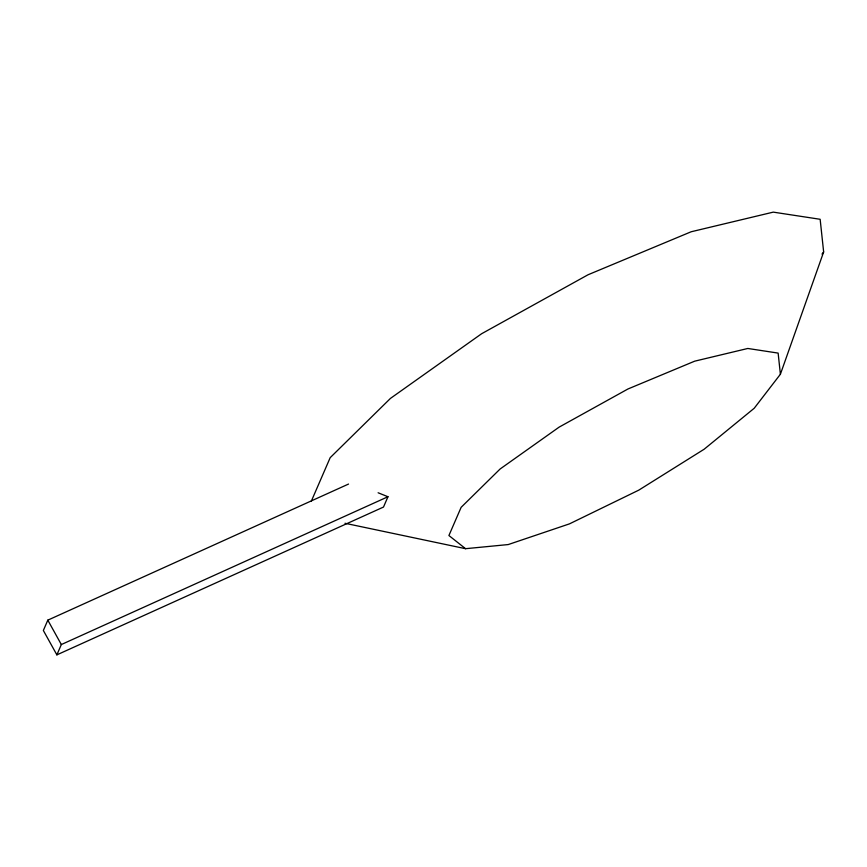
<?xml version="1.0" encoding="UTF-8"?>
<svg xmlns="http://www.w3.org/2000/svg" width="867" height="867" viewBox="0 0 867 867"><rect width="100%" height="100%" fill="white"/><g stroke="black" fill="none" stroke-linecap="round" stroke-linejoin="round"><path stroke-width="1.3" d="M344.99 523.278L465.568 548.692L508.225 544.563L569.5 523.852L638.795 490.137L704.134 449.236L754.225 408.249L780.398 374.241L823.65 251.961L820.149 219.286L773.288 212.133L691.183 231.76L588.021 274.774L481.64 333.719L390.443 398.408L330.186 457.668L311.296 501.245M348.545 484.057L47.815 620.154L43.35 630.472L56.875 654.867L383.496 507.054L387.961 496.737L378.11 492.77M56.875 654.867L61.329 644.549L387.961 496.737M822.003 254.107L823.65 251.961M465.568 548.692L448.911 535.524L461.136 507.325L500.118 468.993L559.128 427.128L627.946 388.99L694.695 361.171L747.82 348.469L778.133 353.097L780.398 374.241M47.815 620.154L61.329 644.549"/></g></svg>
